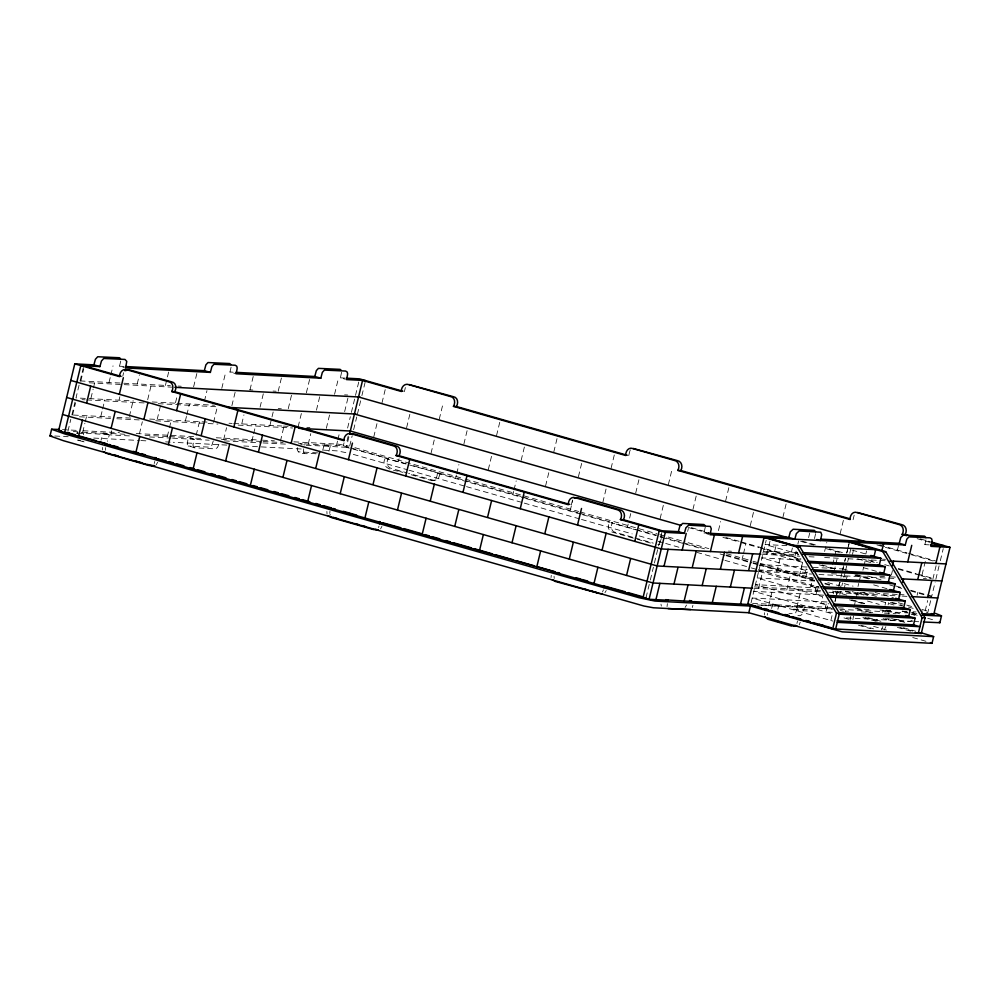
<?xml version="1.0" encoding="UTF-8"?>
<svg xmlns="http://www.w3.org/2000/svg" width="1000" height="1000" viewBox="0 0 1000 1000"><rect width="100%" height="100%" fill="white"/><g stroke="black" fill="none" stroke-linecap="round" stroke-linejoin="round"><path stroke-width="0.75" stroke-dasharray="5 3.75" d="M764.287 614.95L764.625 612.725M767.262 615.1L767.45 613.462M852.875 619.612L853.575 615.913M341.587 372.25L340.387 377.837L345.213 379.212M705.263 527.15L703.988 533L708.8 534.375M554.05 576.275L554.225 578.462M832.837 590.962L833.388 593.862M835.812 591.112L836.363 594.025M231.075 367.238L229.95 372.025L235.975 373.75M925.975 539.837L924.85 544.625L928.462 545.662M120.725 361.087L119.513 366.213L124.338 367.587M815.625 533.688L814.412 538.812M67.95 431.163L70.812 419.312M71.875 414.938L74.963 402.163M79.075 385.138L75.987 397.912L133.55 400.975M80.125 380.8L83.775 365.737M72.6 415.012L75.512 402.95M80.838 380.962L83.75 368.913M77.237 433.75L77.562 432.388M82.688 432.325L84.875 423.288M85.237 421.775L86.7 415.75M90.925 398.275L93.112 389.237M93.475 387.725L94.925 381.7M83.438 434.738L83.737 433.488L81.337 432.8L108.688 434.775L102.737 433.263L81.562 432.137M100.787 416.488L102.25 410.462M102.613 408.963L104.8 399.925M109.025 382.438L110.487 376.413M110.85 374.913L113.038 365.875M124.925 434.25L103.338 433.125L101.037 440.163M102.525 447.45L102.675 450.087M105.5 447.6L105.638 450.238M122.775 376.2L123.612 372.713M129.412 435.9L109.362 434.837L107.463 441.325M110.875 433.812L111.6 430.788M119.113 399.762L119.838 396.75M129.35 416.475L132.988 401.4M137.213 383.925L139.4 374.888M139.438 433.787L142.35 421.737M147.675 399.738L151.312 384.675M157.175 419.462L161.188 402.887M165.413 385.412L168.688 371.85M154.787 461.413L154.213 463.525M157.575 462.287L156.237 464.888M167.262 436.775L169.088 429.237M169.45 427.738L171.262 420.2M175.5 402.725L177.325 395.188M185.362 420.95L186.462 416.425M186.825 414.913L189.375 404.375M193.6 386.9L196.887 373.338M194.25 447.762L192.9 445.15L194.175 439.3L188.15 437.587L187.213 445.2L194.25 447.762L215.463 448.875L217.475 447.562L218.975 444.038M196.175 435.25L199.462 421.688M204.412 401.2L206.962 390.65M213.55 422.425L217.562 405.85M221.788 388.375L225.8 371.812M213.287 440.913L211.887 445.213L209.438 447.163L188.225 446.05M223.637 439.738L226.562 427.688M231.875 405.7L235.162 392.137M241.75 423.913L243.938 414.875M249.988 389.862L253.263 376.3M251.838 441.225L253.287 435.2M253.65 433.7L255.837 424.65M260.075 407.175L263.35 393.612M269.938 425.4L273.225 411.838M278.175 391.35L281.45 377.788M280.387 441.2L284.037 426.138M288.263 408.663L291.537 395.1M298.125 426.875L301.413 413.325M306.363 392.837L309.65 379.275M297.55 447.65C295.188 457.125 313.825 452 317.175 454.25M303.712 448.825L303.475 452.225L304.675 453.575M308.212 444.2L310.763 433.65M316.45 410.15L319.738 396.587M326.325 428.363L329.6 414.8M334.562 394.312L338.562 377.738M324.2 444.75L330.225 446.463L349.35 447.475L343.325 445.75L324.2 444.75L322.7 450.312M330.225 446.463L328.725 452.038M336.413 445.675L337.5 441.163M337.863 439.65L339.688 432.125M344.65 411.625L347.925 398.075M326.887 511.463L327.025 514.1M343.325 445.75L344.038 442.788M347.6 428.05L350.35 416.7M351.375 412.438L354.812 398.25M355.5 395.412L358.775 381.863M329.963 511.138L329.75 513.413M346.975 440.838L348.2 436.075M348.888 436.95L346.375 447.312L388.2 458.562C385.887 462.3 387.175 467.9 391.912 468.562L407.137 472.9M349.7 445.988L352.212 435.625M353.625 429.762L356.725 417M357.4 414.162L360.838 399.975M361.887 395.625L365.175 382.075M373.738 437.025L377.375 421.95M381.975 402.975L385.25 389.412M385.225 458.4C380.037 467.188 392.175 470.662 398.375 471.087M404.375 391.65L405.375 387.55M378.963 526.163L378.562 527.55M381.925 526.312L380.6 528.913M398.363 461.763L399.087 458.75M406.6 427.713L409.875 414.162M431 453.363L434.65 438.3M439.237 419.312L443.25 402.738M521.15 496.5L440.238 473.413L437.262 473.25C437.688 477.35 434.387 482.125 429.988 480.112L408.188 473.888M440.238 473.413L438 479.725L431.925 480.513M455.637 478.113L456.362 475.1M456.725 473.587L458.913 464.55M463.875 444.062L467.15 430.5M488.275 469.712L491.925 454.637M496.512 435.662L500.163 420.6M512.9 494.45L513.638 491.438M514 489.938L516.188 480.9M521.138 460.4L524.425 446.85M545.55 486.05L549.2 470.988M553.787 452L557.438 436.938M551.275 575.337L551.038 577.537M571.325 504.862L572.625 499.762M570.175 510.8L572.725 500.25M578.413 476.75L581.7 463.188M602.825 502.4L606.1 488.837M611.062 468.35L614.338 454.787M632.45 537.2L615.788 532.45C611.038 531.8 610.363 526.125 612.55 522.587L609.575 522.425C607.388 525.962 608.075 531.638 612.825 532.288L635.9 538.875M628.737 455.675L629.825 451.163M603.4 589.85L602.55 591.962M606.237 590.5L604.925 592.725M627.45 527.137L628.175 524.125M629.637 518.1L630.737 513.587M635.688 493.088L639.338 478.025M660.1 518.737L663.375 505.188M668.337 484.688L672.337 468.125M646.025 597.712L649.25 584.388M650.312 580.013L653.4 567.238M654.425 562.987L658.2 547.375M658.562 545.875L662.212 530.8M661.312 538.525L659.963 542.762L657.812 544.188M661.575 537.45L684.1 543.688M667.387 603.663L667.038 606.6M687.638 531.438L688.375 528.425M692.962 509.438L696.6 494.375M692.925 605.35L692.275 607.463M718.462 530.562L720.65 521.525M725.612 501.037L728.888 487.475M742 559.825L743.088 555.312M743.45 553.8L746 543.263M750.238 525.775L753.875 510.712M751.05 602.837L766.2 540.2M758.538 588.538L762.55 571.975M766.775 554.5L770.062 540.938M774.638 551.425L776.462 543.9M782.875 517.375L786.162 503.825M768.625 605.862L772.638 589.288M776.862 571.812L780.875 555.237M771.625 608.475L772.613 604.375L778.637 606.1L777.7 609.975M792.387 548.013L791.413 552.025L797.65 552.35M786.737 590.025L790.738 573.45M794.975 555.975L796.425 549.95M797.887 543.925L798.612 540.913M799.275 576.175L802.55 562.612M808.6 537.6L809.688 533.088M796.812 607.337L800.825 590.775M805.05 573.288L806.15 568.775M830.612 607.425L798.238 605.725L795.512 613.25L788.975 613.7M796.912 623.462L797.475 621.163M800.238 622.15L799.212 624.95M832.013 608.9L804.262 607.438C803.75 610.588 802.7 617.1 797.887 615.575M814.925 591.512L816.75 583.975M824.613 551.438L826.8 542.4M832.65 564.763L834.463 557.225M834.825 555.725L835.925 551.2M840.15 533.725L843.438 520.163M825.013 608.825L826.838 601.287M833.975 571.763L835.438 565.737M835.8 564.225L837.262 558.2M853.088 519.7L854.175 515.188M835.075 601.05L835.725 598.362M836.375 595.688L837.35 591.675M838.637 586.325L839.613 582.312L853.05 586.15M813.225 567.375L842.85 568.925L844.15 563.575M844.788 560.9L845.438 558.225M846.737 552.875L847.387 550.2M847.712 548.862L849 543.5M834.987 601.825L836.45 595.788M836.812 594.275L837.513 591.4M838.9 585.662L839.6 582.788M840.925 577.288L842.262 571.775M842.588 570.4L844.375 563.05M844.725 561.575L845.438 558.638M846.762 553.138L847.763 549.012M848.487 546.038L849.2 543.062M830.85 620.5L832.463 613.812L753.725 591.337L822.337 594.95M839.788 594.425L840.475 591.562M841.862 585.812L842.562 582.938M843.888 577.438L845.225 571.938M845.562 570.55L847.337 563.2M847.688 561.737L848.4 558.787M849.737 553.3L850.738 549.175M843.85 589.987L845.662 582.45M846.025 580.938L847.125 576.425M852.45 554.425L853.538 549.913M850.413 616.512L850.075 620.312M858 586.487L858.725 583.475M859.087 581.975L860.55 575.95M865.875 553.95L866.6 550.938M853.925 607.3L855.75 599.763M856.112 598.263L857.212 593.737M862.9 570.237L863.625 567.225M863.988 565.712L865.45 559.688M891.375 575.075L892.463 570.562M897.425 550.062L898.512 545.55M882.525 612.362L883.05 610.188L889.075 611.912L888.55 614.087M885.037 605.175L885.675 602.55M882.887 626.5L881.3 629.837M888.125 604.837L888.637 602.7M885.85 626.65L884.262 629.987M917.1 595.3L917.825 592.288M922.05 574.812L926.062 558.237M914.038 615.975L914.688 613.25L917.638 613.413M925.175 610.9L927.688 600.538M932.875 579.075L936.312 564.888M930.65 600.7L927.788 612.537L921.812 610.837M928.763 596.1L931.725 596.263L935.163 582.075M935.85 579.237L939.275 565.05M940.325 560.7L943.25 548.65M686.525 605.037L685.075 607.438M630.025 450.562L630.425 449.913M912.375 620.163L909.837 621.475L889.15 620.363L883.112 618.65M300.4 443.75L302.213 443.738M659.862 544.538L657.875 544.45M662.475 537.25L659.987 536.763M216.275 437.775L259.35 440.025M262.462 440.188L274.363 440.8M293.85 441.825L338.738 444.2L348.462 446.087M200.625 438.4L190.025 437.987L195.775 439.462L209.2 440.188M226.863 445.1L173.275 442.287M243.775 445.988L304.413 449.15M323.525 450.15L337.125 450.887L346.838 452.788M890.688 610.65L884.525 610.413L890.462 611.962L907.938 612.9M902.1 611.25L907.513 611.538M911.625 613.088L913.637 613.088L911.712 612.463M119.513 366.213L124.15 366.45M229.95 372.025L233.038 372.188M340.387 377.837L344.8 378.075M80.113 380.925L170.35 385.675M178.125 386.075L181.238 386.25M249.7 389.85L252.812 390.012M273.038 391.075L276.15 391.238M344.613 394.85L347.713 395.012M89.25 382.8L171.713 387.15M152.225 401.962L175.562 403.188M177.125 403.275L214.462 405.238M278.25 408.587L281.363 408.762M82.013 399.663L85.125 399.825M86.688 399.913L144.25 402.938M158.25 403.675L218.938 406.875M73.425 415.05L110.763 417.013M116.988 417.35L130.988 418.088M149.662 419.062L207.225 422.1M229.013 423.237L232.125 423.4M233.675 423.488L281.913 426.025M283.475 426.112L288.137 426.35M306.812 427.337L309.925 427.5M79.45 416.775L110.575 418.413M116.788 418.738L141.688 420.05M155.688 420.788L217.925 424.062M238.15 425.125L292.613 427.987M62.488 429.625L77.1 430.4M83.088 430.725L119.462 432.65M136.237 433.537L195.637 436.7M73.3 431.538L77.713 431.775M144.975 435.312L168.1 436.525M169.638 436.613L188.15 437.587M221.475 439.338L261.575 441.45M263.113 441.525L283.163 442.587M304.6 443.862L325.812 445.262M76.388 433.1L83.737 433.488M149.45 436.95L171.05 438.088M172.587 438.162L194.175 439.3M224.425 440.9L261.425 442.85M262.975 442.925L287.65 444.225M54.775 436L68.175 436.712M93.725 438.062L139.3 440.487M140.863 440.562L147.1 440.9M165.588 441.875L170.2 442.125M80.275 440.375L77.562 440.075M317.6 452.863L298.65 451.863M703.988 533L708.612 533.25M924.85 544.625L929.262 544.862M786.888 545.662L765.062 544.513L798.288 553.987L796.675 560.675L802.913 561.013M797.75 553L763.438 551.2L802.675 562.4L801.05 569.087L807.288 569.412M728.363 551.075L731.475 551.237M762.588 552.875L798.375 554.75M882.4 559.175L885.512 559.338M762.4 554.263L799.737 556.225M809.075 556.725L816.85 557.125M824.638 557.537L841.75 558.438M847.975 558.763L863.525 559.587M871.312 560L886.862 560.812M800.812 559.938L761.825 557.888L807.35 570.887L805.738 577.575L813.538 577.987M806.988 567.038L760.2 564.575L812.438 579.487L810.812 586.175L818.612 586.587M758.475 569.9L809.812 572.6M831.6 573.75L837.825 574.075M854.938 574.975L861.162 575.3M879.837 576.287L884.5 576.525M890.725 576.862L895.387 577.1M923.4 578.575L926.513 578.737M756.725 571.213L811.6 574.062M818.962 574.487L896.75 578.575M814.663 581L756.963 577.962L822.675 596.712L821.062 603.4L828.85 603.812M819.287 588.013L755.35 584.65L827.663 605.288L826.05 611.975L832.288 612.312M754.35 586.925L821.263 590.438M836.812 591.263L852.375 592.075M860.15 592.487L875.713 593.312M883.5 593.713L897.5 594.45M899.05 594.538L906.838 594.95M754.163 588.312L821.062 591.838M828.838 592.25L900.413 596.013M901.963 596.087L908.188 596.425M823.75 595.2L815.962 594.8L817.575 588.1L758.587 571.275M826.963 601.975L752.113 598.038L832.788 621.062M752.562 603.325L772.613 604.375M838.325 607.837L844.5 608.162M855.288 608.725L869.175 609.462M879.963 610.025L883.05 610.188M913.075 611.763L916.025 611.925M757.05 604.963L778.637 606.1M839.725 609.312L889.075 611.912M761.413 605.3L833.138 609.075M848.525 611.213L844.95 611.025L845.9 611.3M861.162 611.888L872.712 612.5M884.425 613.125L896.087 613.75M911.175 614.55L915.738 614.8M885.362 618.775L899.175 619.5M912.6 621.4L843.337 617.712L850.6 619.788M914.112 621.487L918.737 621.737M78 440.238L84.55 442M306.2 445.262L329.325 446.275M434.888 480.675L408.575 473.312M304.525 444.988L303.663 444.75M799.312 606.1L773.988 604.625L780.337 606.175L802.812 607.1M354.925 447.7L463.663 478.663M353.3 454.387L407.525 469.787M920.062 538.812L930.525 541.8M917.1 538.663L930.55 542.5M879.862 545.062L906.912 552.775M908.413 553.2L935.45 560.925M876.9 544.9L909.95 554.338M911.45 554.763L933.988 561.2M852.038 550.1L865.275 553.875M802.125 541.075L815.65 544.938M829.175 548.787L842.688 552.65M868.238 559.938L877.25 562.513M884.762 564.65L889.275 565.938M898.288 568.513L916.312 573.663M917.812 574.087L934.338 578.8M800.662 541.35L814.188 545.2M826.2 548.638L839.725 552.487M862.262 558.925L874.287 562.35M898.325 569.212L919.35 575.212M920.863 575.65L931.375 578.65M857.65 558.85L870.788 562.6M863.363 567.625L876.438 571.362M842.85 568.925L847.325 570.212M867.825 576.05L881.65 580M691.338 527.65L709.362 532.8M725.888 537.513L739.412 541.375M740.913 541.8L801.012 558.95M822.05 564.963L835.575 568.812M856.6 574.825L870.125 578.675M895.662 585.962L901.675 587.688M910.688 590.25L925.713 594.538M927.225 594.975L931.725 596.263M688.375 527.5L709.4 533.5M722.925 537.362L739.45 542.075M740.95 542.513L758.988 547.65M760.487 548.075L801.05 559.663M819.087 564.8L832.6 568.663M855.138 575.087L868.662 578.95M889.7 584.95L901.712 588.387M910.725 590.95L924.25 594.812M841.237 575.625L847.2 577.325M873.675 584.875L887.487 588.825M875.013 592.413L893.375 597.65M465.15 479.087L578.688 511.488M580.163 511.912L656.888 533.8M659.862 534.65L685.163 541.862M688.138 542.712L708.825 548.625M726.562 553.688L751.462 560.788M752.925 561.213L758.763 562.875M760.225 563.288L813.062 578.375M827.8 582.575L841.062 586.362M863.175 592.675L876.45 596.462M898.35 602.712L914.375 607.275M921.862 609.412L929.35 611.55M350.838 447.9L388.2 458.562M406.163 463.688L386.775 458.7L439.288 473.25L411.262 465.138M522.65 496.925L578.088 512.75M579.587 513.175L612.55 522.587M656.988 535.262L611.287 522.762L635.625 529.825M660.462 536.25L662.463 536.838M666.087 537.863L708.037 549.837M726.025 554.963L751.488 562.238M752.987 562.663L758.988 564.375M760.487 564.8L814.425 580.188M824.912 583.188L830.9 584.9M857.25 592.413L867.875 595.45M891.925 602.312L902.387 605.3M908.363 607L914.338 608.7M437.262 473.25L524.175 498.05M525.675 498.475L581.112 514.3M582.612 514.725L609.575 522.425M636.95 530.212L655.837 535.588M685.6 544.113L702.075 548.825M720.062 553.95L724.55 555.237M726.05 555.662L751.525 562.938M753.025 563.362L757.513 564.637M759.013 565.075L814.45 580.887M824.938 583.888L829.438 585.163M852.1 591.613L864.013 595.013M890.45 602.575L902.412 605.988M845.375 591.112L858.9 594.963M880.788 601.213L894.75 605.2M912.275 612.562L914.688 613.25M408.975 470.2L465.025 486.2M466.512 486.625L522.863 502.7M524.312 503.125L580.025 519.012M581.5 519.438L632.137 533.888M639.212 535.913L655.275 540.487M658.25 541.337L664.2 543.038M665.688 543.462L680.562 547.712M696.862 552.362L723.475 559.95M724.95 560.375L749.85 567.475M751.312 567.9L757.15 569.562M758.612 569.987L818.812 587.163M833.55 591.362L846.812 595.15M867.463 601.038L879.25 604.412M902.55 611.062L909.837 613.138M912.75 613.975L917.25 615.25M635.025 537.938L653.263 543.138M852.463 599.987L864.513 603.425M851.137 599.9L864.6 603.75M886.55 610.013L900.263 613.925M399.812 471.5L402.713 472.337M637.188 539.25L652.663 543.663M849.488 599.825L861.538 603.275M298.587 443.4L302.2 444.425M857.038 608.737L870.612 612.612M891.538 618.587L904.975 622.425M867.925 617.575L880.925 621.287M903.363 627.688L915.75 631.225M840.362 610.425L843.438 611.3M899.875 627.4L912.738 631.075M865.188 617.525L877.425 621.025M862.9 617.537L876.462 621.438M897.387 627.413L911.162 631.312M873.55 626.337L886.45 630.025M912.738 637.525L926.287 641.388M798.238 605.725L804.262 607.438M861.438 625.375L873.55 628.825M858.475 625.212L870.575 628.675M793.763 609.25L799.112 610.6L813.487 611.3L807.7 609.712L793.625 609.2M103.338 433.125L109.362 434.837M927.738 618.25L933.625 620.013M889.15 620.363L887.938 619.012M84.038 441.962L82.912 441.025M329.988 514.263L330.4 515.062M661.35 606.1L660.987 604.15"/><path stroke-width="1.5" d="M921.275 632.8L933.625 636.55L932.013 643.325L840.675 638.562L748.812 612.737L653.388 607.775L643.962 606.025L63.288 440.662L50 435.938L51.612 429.25L59.438 429.462M106.4 443.9L58.6 430.763L74.775 363.862L93.9 364.862L99.925 366.587L101.438 361.012L103.737 358.475L124.975 359.438L126.788 361.413L125.55 367.938L210.362 372.4L211.912 366.562L214 364.263L235.175 365.238C238.962 365.962 236.275 371.613 235.975 373.75L320.8 378.212L322.35 372.375L324.438 370.075L345.613 371.05C349.4 371.775 346.712 377.438 346.413 379.562L365.538 380.562M93.9 364.862L95.4 359.288L97.713 356.75L119.45 357.75L120.463 358.6M78.45 436.737L82.463 420.163M86.688 402.688L90.7 386.112M111.1 428.338L115.113 411.763M119.338 394.288L123.35 377.713M135.725 453.088L139.738 436.512M143.963 419.038L147.975 402.463M155.463 458.6L165.963 460.712M922.05 613.638L933.812 614.263L950 547.35L930.875 546.35C931.175 544.225 933.863 538.562 930.075 537.837L908.9 536.862L906.812 539.163L905.263 545L710.013 534.725L711.287 528.875L710.35 526.413L688.725 525.15L685.9 527.8L684.4 533.375L665.275 532.362L620.4 519.562C622.7 515.825 621.425 510.225 616.675 509.562L575.65 497.85C571.25 495.838 567.95 500.613 568.362 504.712L396.05 455.538C398.237 452 397.562 446.325 392.812 445.675L351.775 433.963C347.388 431.962 343.575 436.35 344.012 440.688L171.7 391.512C173.888 387.975 173.2 382.3 168.45 381.65L127.425 369.938C123.025 367.938 119.225 372.325 119.65 376.662L74.775 363.862M171.7 391.512L174.662 391.675C176.85 388.137 176.175 382.45 171.425 381.8L129.325 369.812L124.875 370.725M168.375 444.688L172.387 428.113M176.612 410.637L180.625 394.062M125.688 366.538L204.338 370.675L205.888 364.837L207.975 362.55L229.662 363.55L230.775 364.487M193 469.425L197.013 452.85M201.238 435.375L205.25 418.8M225.65 461.025L229.65 444.45M233.888 426.975L237.887 410.4M250.275 485.775L254.288 469.2M258.512 451.725L262.525 435.15M282.913 477.375L286.925 460.8M291.15 443.325L295.163 426.75M236.125 372.35L314.775 376.488L316.325 370.65L318.412 368.363L340.1 369.363L341.213 370.3M307.55 502.113L311.55 485.538M315.788 468.062L319.788 451.488M327.675 508.212L330.75 507.912M349.6 433.988L362.562 380.412L401.413 391.5C400.988 387.15 404.787 382.762 409.188 384.775L450.213 396.475C454.963 397.125 455.65 402.812 453.45 406.35L625.763 455.513C625.35 451.425 628.65 446.637 633.05 448.663L674.087 460.363C678.838 461.037 680.113 466.625 677.812 470.375L850.113 519.538C849.7 515.45 853 510.662 857.4 512.675L898.438 524.388C903.188 525.05 904.463 530.65 902.163 534.388L906.637 535.675M340.188 493.713L344.2 477.137M348.425 459.663L352.438 443.088M364.812 518.462L368.825 501.887M373.05 484.412L377.062 467.837M379.525 523.812L379.862 522.45L555.1 571.962M382.788 522.788L400.812 527.737M396.05 455.538L399.012 455.7C401.2 452.163 400.525 446.475 395.775 445.825L353.688 433.837L349.95 434.263M397.463 510.062L401.475 493.488M405.7 476.012L409.712 459.438M422.088 534.8L426.1 518.225M430.325 500.75L434.338 484.188M453.45 406.35L456.425 406.5C458.612 402.962 457.938 397.287 453.188 396.637L409.1 384.538M454.738 526.4L458.75 509.825M462.975 492.35L466.987 475.775M479.363 551.15L483.375 534.575M487.6 517.1L491.613 500.525M512.013 542.75L516.013 526.175M520.25 508.7L524.25 492.125M536.638 567.487L540.65 550.913M544.875 533.438L548.888 516.875M552.013 572.288L552.175 571.613M569.288 559.087L573.288 542.513M577.513 525.037L581.525 508.475M593.913 583.837L597.913 567.263M602.15 549.788L606.15 533.212M603.913 587.712L604.5 586.425M607.137 586.788L625.112 591.737M620.4 519.562L623.362 519.712C625.675 515.975 624.388 510.375 619.65 509.712L577.587 497.725L574.212 498.125M626.55 575.438L630.562 558.862M634.788 541.388L638.8 524.812M555.513 572.062L553.913 571.975L649.087 599.275L665.275 532.362M677.812 470.375L680.775 470.525C683.075 466.788 681.8 461.188 677.05 460.525L633.2 448.45M655.863 599.925L659.875 583.35M664.1 565.875L668.112 549.3M646.025 597.712L643.062 597.55L659.25 530.65L678.363 531.65L679.875 526.087L682.7 523.425L703.913 524.538L704.925 525.388M668.162 600.45L665.8 599.587M673.962 584.087L677.975 567.525M682.2 550.037L686.213 533.475M684.05 601.4L688.062 584.837M692.288 567.362L696.3 550.788M693.662 602.3L693.825 601.625L750.888 604.637M702.163 585.575L706.162 569M710.4 551.525L714.4 534.95M712.25 602.888L716.25 586.312M720.475 568.837L724.488 552.263M730.35 587.062L734.362 570.487M738.587 553.013L742.6 536.438M740.438 604.375L744.45 587.8M748.675 570.325L752.688 553.75M748.812 612.737L750.438 606.05L842.3 631.875L933.625 636.638M765.163 610.538L765.15 609.575L747.775 603.95L764.075 537.425L767.038 537.587L800.113 547.212L839.45 613.35L835.65 629.025L833.938 628.513M710.15 533.325L788.8 537.463L790.3 531.9L793.125 529.237L814.35 530.35L815.55 531.712M797.837 619.637L798.012 618.95L800.975 619.1M764.075 537.425L797.15 547.05L836.475 613.2L832.675 628.837L798.012 618.95M849.325 542.163L875.675 549.688L874.062 556.375L802.325 552.6M881.725 551.388L883.55 543.862M870.825 555.45L880.938 558.337L879.312 565.025L807.588 561.25M878.05 564.675L885.325 566.75L883.7 573.438L811.975 569.663M879.725 572.3L890 575.237L888.388 581.925L818.213 578.225M892.55 565.688L893.637 561.175M820.588 539.138L899.237 543.275L900.788 537.45L903.35 535.037L924.562 536.163L925.888 537.65M902.163 534.388L905.125 534.55C907.425 530.812 906.15 525.212 901.4 524.55L857.55 512.475M887.613 581.7L895.075 583.837L893.462 590.525L821.725 586.75M889.9 589.513L900.225 592.45L898.6 599.15L826.875 595.375M902.775 582.4L903.512 579.388M907.738 561.912L911.75 545.337M895.65 598.3L905.325 601.062L903.7 607.75L833.538 604.062M902.925 607.537L910.312 609.637L908.688 616.325L838.525 612.638M917.825 579.225L921.825 562.65M905.738 615.487L915.113 618.162L913.5 624.85L837.087 620.825M832.675 628.837L921.263 633.5L925.062 617.863L885.725 551.712L852.65 542.087L849.688 541.938L882.763 551.562L922.087 617.7L918.3 633.375L915.312 632.525M927.688 597.45L931.7 580.875M935.925 563.4L939.938 546.825M923.35 621.975L939.887 622.737L941.475 615.788L935.25 613.325M795.688 625.325L791.538 626.038L767.712 619.2L764.812 616.638M690.65 609.513L668.05 608.587M50 435.938L51.725 435.838M151.875 465.475L149.238 465.562L107.188 453.575L103.65 451.625M154.838 465.625L151.188 465.438M376.225 529.5L373.6 529.587L331.538 517.6L328 515.65M692.738 601.512L667.375 599.963M797.2 626.2L793.675 625.962M941.513 616.038L921.9 615.125M378.363 529.825L375.538 529.462M599.487 593.575L555.413 581.487L552.15 579.7M602.463 593.737L600.475 593.638M766.137 609.75L796.462 618.45M156.35 458.363L105.025 443.9L107.325 444.062M346.275 378.15L359.513 378.85L402.887 391.225M99.925 366.587L80.812 365.575L64.625 432.488L69.037 432.713M174.825 387.312L359.975 397.05M226.713 407.287L355.85 414.075M298.837 428.325L350.175 431.025M58.6 430.763L61.537 430.925M930.738 544.938L943.975 545.638M875.675 549.688L793.025 545.337L766.675 537.812M797.15 547.05L800.113 547.212M882.763 551.562L885.725 551.712M802.962 554.237L880.938 558.337M760.837 554.188L661.263 548.938L70.775 380.425M889.975 560.975L945.987 563.925M808.913 562.725L885.325 566.75M813.587 571.213L890 575.237M756.725 571.213L657.15 565.962L66.65 397.45M901.425 578.825L941.875 580.95M818.675 579.812L895.075 583.837M823.812 588.438L900.225 592.45M752.6 588.225L653.025 582.987L62.538 414.475M911.3 596.587L937.75 597.975M828.913 597.038L905.325 601.062M604.212 586.475L607.175 586.625M833.9 605.612L910.312 609.637M649.087 599.275L668.213 600.275M747.85 604.637L750.825 604.788M750.438 606.05L655.013 601.075L639.05 597.737L64.912 433.975L51.612 429.25M836.475 613.2L839.45 613.35M922.087 617.7L925.062 617.863M765.362 609.675L768.6 609.9M838.7 614.138L915.113 618.162M837.275 622.337L919.925 626.688L912.45 624.55M380.562 522.413L329.55 507.938L331.55 508.062M767.862 609.763L766.65 609.312M797.525 618.7L799.938 618.875L799.013 618.525M108.8 444.425L110.688 444.95M333.3 508.488L335.238 509.025M557.7 572.525L559.637 573.062M456.425 406.5L627.238 455.25M680.775 470.525L850.088 518.837M905.125 534.55L908.112 535.4M932.025 542.225L950 547.35M932.038 542.925L941 545.475M314.775 376.488L320.8 378.212M899.237 543.275L905.263 545M358.562 396.987L867.887 542.325M816.825 539.5L820.45 540.538L821.725 534.688L820.775 532.225L799.163 530.962L796.338 533.612L794.825 539.188L788.8 537.463M204.338 370.675L210.362 372.4M354.438 414L787.138 537.487M350.325 431.025L680.863 525.35M678.363 531.65L684.4 533.375M83.775 365.737L121.125 376.388M174.662 391.675L343.975 439.988M399.012 455.7L569.825 504.438M623.362 519.712L662.212 530.8M931.4 613.575L933.812 614.263M919.55 633.013L921.263 633.5M757.825 606.788L761.1 607.725M770.575 610.4L771.725 610.737M785.362 614.625L789.137 615.7M806.287 620.625L810.375 621.788L805.775 620.5M819.287 624.325L824.338 625.775M750.487 604.725L757.962 606.85M763.938 608.562L768.425 609.837M771.413 610.688L778.875 612.825M784.85 614.525L789.338 615.812M792.325 616.663L799.8 618.787M813.238 622.625L831.175 627.75M771.5 619.637L772.938 620.05M775.825 620.862L779.638 621.95M781.038 622.35L783.838 623.15M689.525 600.475L691.438 601.013M67.588 432.638L75.062 434.775M78.05 435.625L95.975 440.737M98.963 441.6L106.438 443.725M112.963 445.588L118.112 447.062M133.162 451.362L138.45 452.863M141.088 453.612L145.225 454.8M168.962 461.575L173.463 462.85M176.45 463.713L183.95 465.85M189.938 467.562L194.438 468.837M197.438 469.7L204.925 471.838M210.912 473.537L215.413 474.825M218.412 475.675L225.9 477.812M231.9 479.525L236.388 480.812M239.387 481.662L246.875 483.8M252.875 485.513L257.362 486.8M260.363 487.65L267.85 489.787M273.85 491.5L278.35 492.788M281.337 493.638L288.837 495.775M294.825 497.488L299.325 498.775M302.312 499.625L309.812 501.763M315.8 503.475L320.3 504.762M323.3 505.613L330.788 507.75M343.288 511.312L356.7 515.15M403.8 528.587L421.788 533.713M424.787 534.575L429.275 535.862M432.275 536.712L439.762 538.85M445.763 540.562L450.25 541.838M453.25 542.7L471.225 547.825M474.225 548.688L492.212 553.812M495.2 554.675L513.188 559.8M516.188 560.662L534.163 565.788M537.163 566.638L555.138 571.775M575.825 577.675L581.1 579.188M582.425 579.562L587.75 581.087M628.1 592.6L643.037 596.862M155.512 458.425L327.825 507.587M113.713 454.75L118.112 456M134.525 460.688L141.775 462.75M147.625 464.425L150 465.1M338.062 518.763L333.462 517.438M355.025 523.612L358.875 524.712M361.775 525.538L366.125 526.775M582.75 588.587L587.1 589.837M589.987 590.662L594.388 591.912M595.85 592.337L598.225 593.013M603.538 585.588L604.75 585.95M379.137 521.55L380.35 521.912M154.662 457.488L156.425 458.013M109.1 453.413L110.15 453.725M930.45 642.588L932.013 643.325M939.163 622.05L939.887 622.737M768.962 618.275L769.762 618.875"/></g></svg>
